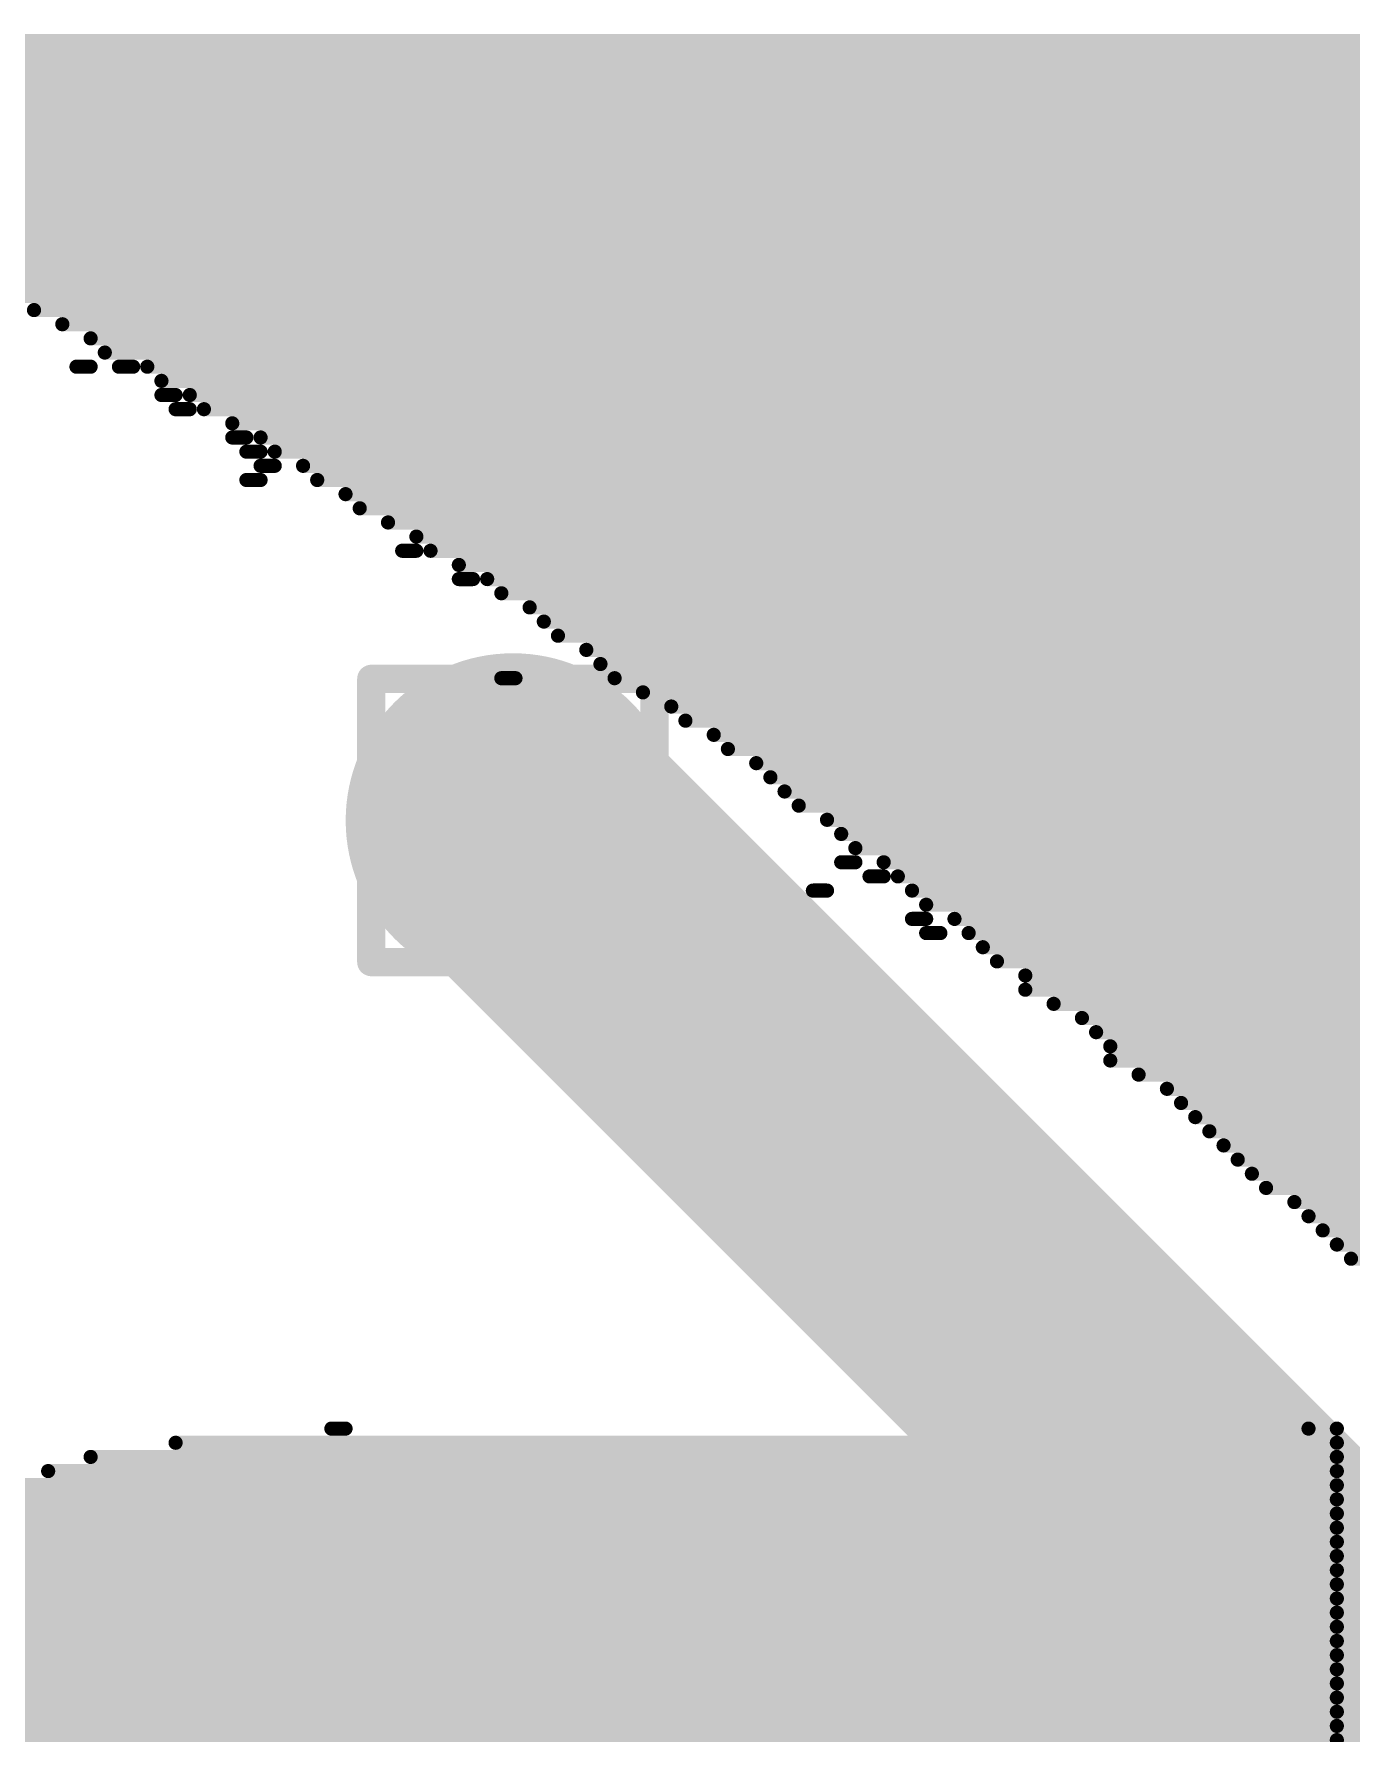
# Model space of a CAD drawing. Header units: inches. Extents: x -0.3 to 9.9, y -0.4 to 5.
# Drawn here: x 2.009 to 2.102, y 1.5035 to 1.6235 of the extents above; entities that cross this region are included whole.
import ezdxf

# ---------------------------------------------------------------- set-up
doc = ezdxf.new("R2010")
doc.units = ezdxf.units.IN
doc.header["$MEASUREMENT"] = 0
for name, color, linetype in [('Bottom Layer', 5, 'Continuous'), ('Bottom Overlay', 54, 'Continuous'), ('Bottom Solder', 6, 'Continuous'), ('Drill Drawing', 1, 'Continuous'), ('Top Layer', 1, 'Continuous'), ('Top Solder', 216, 'Continuous'), ('Via Holes', 16, 'Continuous')]:
    doc.layers.add(name, color=color, linetype=linetype)

msp = doc.modelspace()

# ---------------------------------------------------------------- hatches: boundary and pattern name
at = {"layer": 'Bottom Layer'}
h = msp.add_hatch(color=5, dxfattribs=at)
edge = h.paths.add_edge_path()
edge.add_arc((2.04282, 1.56795), 0.01181, 0, 360)
at = {"layer": 'Bottom Solder'}
h = msp.add_hatch(color=6, dxfattribs=at)
edge = h.paths.add_edge_path()
edge.add_arc((2.04282, 1.56795), 0.00591, 0, 360)
at = {"layer": 'Top Layer'}
h = msp.add_hatch(color=1, dxfattribs=at)
edge = h.paths.add_edge_path()
edge.add_arc((2.04282, 1.56795), 0.01181, 0, 360)
at = {"layer": 'Top Solder'}
h = msp.add_hatch(color=216, dxfattribs=at)
edge = h.paths.add_edge_path()
edge.add_arc((2.04282, 1.56795), 0.00591, 0, 360)
at = {"layer": 'Via Holes'}
h = msp.add_hatch(color=7, dxfattribs=at)
edge = h.paths.add_edge_path()
edge.add_arc((2.04282, 1.56795), 0.00591, 0, 360)

# ---------------------------------------------------------------- linework, layer by layer
at = {"layer": 'Bottom Overlay'}
for points in [[(1.973, 1.623, 0.001, 0.001, 0), (2.129, 1.623, 0.001, 0.001, 0)], [(1.975, 1.622, 0.001, 0.001, 0), (2.131, 1.622, 0.001, 0.001, 0)], [(1.977, 1.621, 0.001, 0.001, 0), (2.131, 1.621, 0.001, 0.001, 0)], [(1.979, 1.62, 0.001, 0.001, 0), (2.133, 1.62, 0.001, 0.001, 0)], [(1.981, 1.619, 0.001, 0.001, 0), (2.133, 1.619, 0.001, 0.001, 0)], [(1.982, 1.618, 0.001, 0.001, 0), (2.135, 1.618, 0.001, 0.001, 0)], [(1.984, 1.617, 0.001, 0.001, 0), (2.136, 1.617, 0.001, 0.001, 0)], [(1.987, 1.616, 0.001, 0.001, 0), (2.137, 1.616, 0.001, 0.001, 0)], [(1.988, 1.615, 0.001, 0.001, 0), (2.138, 1.615, 0.001, 0.001, 0)], [(1.989, 1.614, 0.001, 0.001, 0), (2.139, 1.614, 0.001, 0.001, 0)], [(1.988, 1.613, 0.001, 0.001, 0), (2.14, 1.613, 0.001, 0.001, 0)], [(1.987, 1.612, 0.001, 0.001, 0), (2.141, 1.612, 0.001, 0.001, 0)], [(1.986, 1.61, 0.001, 0.001, 0), (2.144, 1.61, 0.001, 0.001, 0)], [(1.987, 1.611, 0.001, 0.001, 0), (2.142, 1.611, 0.001, 0.001, 0)], [(1.986, 1.609, 0.001, 0.001, 0), (2.145, 1.609, 0.001, 0.001, 0)], [(1.985, 1.608, 0.001, 0.001, 0), (2.146, 1.608, 0.001, 0.001, 0)], [(1.984, 1.607, 0.001, 0.001, 0), (2.147, 1.607, 0.001, 0.001, 0)], [(1.984, 1.606, 0.001, 0.001, 0), (2.148, 1.606, 0.001, 0.001, 0)], [(1.983, 1.605, 0.001, 0.001, 0), (2.149, 1.605, 0.001, 0.001, 0)], [(2.009, 1.604, 0.001, 0.001, 0), (2.15, 1.604, 0.001, 0.001, 0)], [(2.011, 1.603, 0.001, 0.001, 0), (2.151, 1.603, 0.001, 0.001, 0)], [(2.013, 1.602, 0.001, 0.001, 0), (2.152, 1.602, 0.001, 0.001, 0)], [(2.014, 1.601, 0.001, 0.001, 0), (2.153, 1.601, 0.001, 0.001, 0)], [(2.012, 1.6, 0.001, 0.001, 0), (2.013, 1.6, 0.001, 0.001, 0)], [(2.015, 1.6, 0.001, 0.001, 0), (2.016, 1.6, 0.001, 0.001, 0)], [(2.017, 1.6, 0.001, 0.001, 0), (2.154, 1.6, 0.001, 0.001, 0)], [(2.018, 1.599, 0.001, 0.001, 0), (2.155, 1.599, 0.001, 0.001, 0)], [(2.018, 1.598, 0.001, 0.001, 0), (2.019, 1.598, 0.001, 0.001, 0)], [(2.02, 1.598, 0.001, 0.001, 0), (2.156, 1.598, 0.001, 0.001, 0)], [(2.019, 1.597, 0.001, 0.001, 0), (2.02, 1.597, 0.001, 0.001, 0)], [(2.021, 1.597, 0.001, 0.001, 0), (2.157, 1.597, 0.001, 0.001, 0)], [(2.023, 1.596, 0.001, 0.001, 0), (2.159, 1.596, 0.001, 0.001, 0)], [(2.023, 1.595, 0.001, 0.001, 0), (2.024, 1.595, 0.001, 0.001, 0)], [(2.025, 1.595, 0.001, 0.001, 0), (2.16, 1.595, 0.001, 0.001, 0)], [(2.024, 1.594, 0.001, 0.001, 0), (2.025, 1.594, 0.001, 0.001, 0)], [(2.026, 1.594, 0.001, 0.001, 0), (2.16, 1.594, 0.001, 0.001, 0)], [(2.024, 1.592, 0.001, 0.001, 0), (2.025, 1.592, 0.001, 0.001, 0)], [(2.025, 1.593, 0.001, 0.001, 0), (2.026, 1.593, 0.001, 0.001, 0)], [(2.028, 1.593, 0.001, 0.001, 0), (2.161, 1.593, 0.001, 0.001, 0)], [(2.029, 1.592, 0.001, 0.001, 0), (2.163, 1.592, 0.001, 0.001, 0)], [(2.031, 1.591, 0.001, 0.001, 0), (2.164, 1.591, 0.001, 0.001, 0)], [(2.032, 1.59, 0.001, 0.001, 0), (2.165, 1.59, 0.001, 0.001, 0)], [(2.034, 1.589, 0.001, 0.001, 0), (2.166, 1.589, 0.001, 0.001, 0)], [(2.036, 1.588, 0.001, 0.001, 0), (2.167, 1.588, 0.001, 0.001, 0)], [(2.035, 1.587, 0.001, 0.001, 0), (2.036, 1.587, 0.001, 0.001, 0)], [(2.037, 1.587, 0.001, 0.001, 0), (2.168, 1.587, 0.001, 0.001, 0)], [(2.039, 1.586, 0.001, 0.001, 0), (2.169, 1.586, 0.001, 0.001, 0)], [(2.039, 1.585, 0.001, 0.001, 0), (2.04, 1.585, 0.001, 0.001, 0)], [(2.041, 1.585, 0.001, 0.001, 0), (2.17, 1.585, 0.001, 0.001, 0)], [(2.042, 1.584, 0.001, 0.001, 0), (2.171, 1.584, 0.001, 0.001, 0)], [(2.044, 1.583, 0.001, 0.001, 0), (2.172, 1.583, 0.001, 0.001, 0)], [(2.045, 1.582, 0.001, 0.001, 0), (2.174, 1.582, 0.001, 0.001, 0)], [(2.046, 1.581, 0.001, 0.001, 0), (2.174, 1.581, 0.001, 0.001, 0)], [(2.048, 1.58, 0.001, 0.001, 0), (2.175, 1.58, 0.001, 0.001, 0)], [(2.049, 1.579, 0.001, 0.001, 0), (2.176, 1.579, 0.001, 0.001, 0)], [(2.042, 1.578, 0.001, 0.001, 0), (2.043, 1.578, 0.001, 0.001, 0)], [(2.05, 1.578, 0.001, 0.001, 0), (2.177, 1.578, 0.001, 0.001, 0)], [(2.052, 1.577, 0.001, 0.001, 0), (2.178, 1.577, 0.001, 0.001, 0)], [(2.054, 1.576, 0.001, 0.001, 0), (2.179, 1.576, 0.001, 0.001, 0)], [(2.055, 1.575, 0.001, 0.001, 0), (2.181, 1.575, 0.001, 0.001, 0)], [(2.057, 1.574, 0.001, 0.001, 0), (2.182, 1.574, 0.001, 0.001, 0)], [(2.058, 1.573, 0.001, 0.001, 0), (2.182, 1.573, 0.001, 0.001, 0)], [(2.06, 1.572, 0.001, 0.001, 0), (2.183, 1.572, 0.001, 0.001, 0)], [(2.061, 1.571, 0.001, 0.001, 0), (2.184, 1.571, 0.001, 0.001, 0)], [(2.062, 1.57, 0.001, 0.001, 0), (2.186, 1.57, 0.001, 0.001, 0)], [(2.063, 1.569, 0.001, 0.001, 0), (2.188, 1.569, 0.001, 0.001, 0)], [(2.065, 1.568, 0.001, 0.001, 0), (2.188, 1.568, 0.001, 0.001, 0)], [(2.066, 1.567, 0.001, 0.001, 0), (2.189, 1.567, 0.001, 0.001, 0)], [(2.067, 1.566, 0.001, 0.001, 0), (2.19, 1.566, 0.001, 0.001, 0)], [(2.066, 1.565, 0.001, 0.001, 0), (2.067, 1.565, 0.001, 0.001, 0)], [(2.069, 1.565, 0.001, 0.001, 0), (2.191, 1.565, 0.001, 0.001, 0)], [(2.068, 1.564, 0.001, 0.001, 0), (2.069, 1.564, 0.001, 0.001, 0)], [(2.07, 1.564, 0.001, 0.001, 0), (2.193, 1.564, 0.001, 0.001, 0)], [(2.064, 1.563, 0.001, 0.001, 0), (2.065, 1.563, 0.001, 0.001, 0)], [(2.071, 1.563, 0.001, 0.001, 0), (2.194, 1.563, 0.001, 0.001, 0)], [(2.072, 1.562, 0.001, 0.001, 0), (2.194, 1.562, 0.001, 0.001, 0)], [(2.071, 1.561, 0.001, 0.001, 0), (2.072, 1.561, 0.001, 0.001, 0)], [(2.074, 1.561, 0.001, 0.001, 0), (2.194, 1.561, 0.001, 0.001, 0)], [(2.072, 1.56, 0.001, 0.001, 0), (2.073, 1.56, 0.001, 0.001, 0)], [(2.075, 1.56, 0.001, 0.001, 0), (2.195, 1.56, 0.001, 0.001, 0)], [(2.076, 1.559, 0.001, 0.001, 0), (2.196, 1.559, 0.001, 0.001, 0)], [(2.077, 1.558, 0.001, 0.001, 0), (2.198, 1.558, 0.001, 0.001, 0)], [(2.079, 1.557, 0.001, 0.001, 0), (2.199, 1.557, 0.001, 0.001, 0)], [(2.079, 1.556, 0.001, 0.001, 0), (2.199, 1.556, 0.001, 0.001, 0)], [(2.081, 1.555, 0.001, 0.001, 0), (2.2, 1.555, 0.001, 0.001, 0)], [(2.083, 1.554, 0.001, 0.001, 0), (2.201, 1.554, 0.001, 0.001, 0)], [(2.084, 1.553, 0.001, 0.001, 0), (2.203, 1.553, 0.001, 0.001, 0)], [(2.085, 1.552, 0.001, 0.001, 0), (2.203, 1.552, 0.001, 0.001, 0)], [(2.085, 1.551, 0.001, 0.001, 0), (2.204, 1.551, 0.001, 0.001, 0)], [(2.087, 1.55, 0.001, 0.001, 0), (2.205, 1.55, 0.001, 0.001, 0)], [(2.089, 1.549, 0.001, 0.001, 0), (2.206, 1.549, 0.001, 0.001, 0)], [(2.09, 1.548, 0.001, 0.001, 0), (2.207, 1.548, 0.001, 0.001, 0)], [(2.091, 1.547, 0.001, 0.001, 0), (2.208, 1.547, 0.001, 0.001, 0)], [(2.092, 1.546, 0.001, 0.001, 0), (2.209, 1.546, 0.001, 0.001, 0)], [(2.093, 1.545, 0.001, 0.001, 0), (2.211, 1.545, 0.001, 0.001, 0)], [(2.094, 1.544, 0.001, 0.001, 0), (2.211, 1.544, 0.001, 0.001, 0)], [(2.095, 1.543, 0.001, 0.001, 0), (2.211, 1.543, 0.001, 0.001, 0)], [(2.096, 1.542, 0.001, 0.001, 0), (2.212, 1.542, 0.001, 0.001, 0)], [(2.098, 1.541, 0.001, 0.001, 0), (2.213, 1.541, 0.001, 0.001, 0)], [(2.099, 1.54, 0.001, 0.001, 0), (2.214, 1.54, 0.001, 0.001, 0)], [(2.1, 1.539, 0.001, 0.001, 0), (2.215, 1.539, 0.001, 0.001, 0)], [(2.101, 1.538, 0.001, 0.001, 0), (2.217, 1.538, 0.001, 0.001, 0)], [(2.102, 1.537, 0.001, 0.001, 0), (2.218, 1.537, 0.001, 0.001, 0)], [(2.03, 1.525, 0.001, 0.001, 0), (2.031, 1.525, 0.001, 0.001, 0)], [(2.099, 1.525, 0.001, 0.001, 0), (2.101, 1.525, 0.001, 0.001, 0)], [(2.019, 1.524, 0.001, 0.001, 0), (2.101, 1.524, 0.001, 0.001, 0)], [(2.013, 1.523, 0.001, 0.001, 0), (2.101, 1.523, 0.001, 0.001, 0)], [(2.01, 1.522, 0.001, 0.001, 0), (2.101, 1.522, 0.001, 0.001, 0)], [(2.005, 1.52, 0.001, 0.001, 0), (2.101, 1.52, 0.001, 0.001, 0)], [(2.006, 1.521, 0.001, 0.001, 0), (2.101, 1.521, 0.001, 0.001, 0)], [(2.003, 1.519, 0.001, 0.001, 0), (2.101, 1.519, 0.001, 0.001, 0)], [(2.002, 1.518, 0.001, 0.001, 0), (2.101, 1.518, 0.001, 0.001, 0)], [(2, 1.517, 0.001, 0.001, 0), (2.101, 1.517, 0.001, 0.001, 0)], [(1.999, 1.516, 0.001, 0.001, 0), (2.101, 1.516, 0.001, 0.001, 0)], [(1.997, 1.514, 0.001, 0.001, 0), (2.101, 1.514, 0.001, 0.001, 0)], [(1.998, 1.515, 0.001, 0.001, 0), (2.101, 1.515, 0.001, 0.001, 0)], [(1.996, 1.513, 0.001, 0.001, 0), (2.101, 1.513, 0.001, 0.001, 0)], [(1.995, 1.512, 0.001, 0.001, 0), (2.101, 1.512, 0.001, 0.001, 0)], [(1.995, 1.511, 0.001, 0.001, 0), (2.101, 1.511, 0.001, 0.001, 0)], [(1.994, 1.51, 0.001, 0.001, 0), (2.101, 1.51, 0.001, 0.001, 0)], [(1.993, 1.509, 0.001, 0.001, 0), (2.101, 1.509, 0.001, 0.001, 0)], [(1.993, 1.508, 0.001, 0.001, 0), (2.101, 1.508, 0.001, 0.001, 0)], [(1.992, 1.507, 0.001, 0.001, 0), (2.101, 1.507, 0.001, 0.001, 0)], [(1.991, 1.506, 0.001, 0.001, 0), (2.101, 1.506, 0.001, 0.001, 0)], [(1.991, 1.505, 0.001, 0.001, 0), (2.101, 1.505, 0.001, 0.001, 0)], [(1.991, 1.504, 0.001, 0.001, 0), (2.101, 1.504, 0.001, 0.001, 0)], [(1.99, 1.503, 0.001, 0.001, 0), (2.101, 1.503, 0.001, 0.001, 0)]]:
    msp.add_lwpolyline(points, format="xyseb", dxfattribs=at)
for points in [[(2.00875, 1.604, 0.0005, 0.0005, 1), (2.00925, 1.604, 0.0005, 0.0005, 1)], [(2.01075, 1.603, 0.0005, 0.0005, 1), (2.01125, 1.603, 0.0005, 0.0005, 1)], [(2.01275, 1.602, 0.0005, 0.0005, 1), (2.01325, 1.602, 0.0005, 0.0005, 1)], [(2.01375, 1.601, 0.0005, 0.0005, 1), (2.01425, 1.601, 0.0005, 0.0005, 1)], [(2.01175, 1.6, 0.0005, 0.0005, 1), (2.01225, 1.6, 0.0005, 0.0005, 1)], [(2.01275, 1.6, 0.0005, 0.0005, 1), (2.01325, 1.6, 0.0005, 0.0005, 1)], [(2.01475, 1.6, 0.0005, 0.0005, 1), (2.01525, 1.6, 0.0005, 0.0005, 1)], [(2.01575, 1.6, 0.0005, 0.0005, 1), (2.01625, 1.6, 0.0005, 0.0005, 1)], [(2.01675, 1.6, 0.0005, 0.0005, 1), (2.01725, 1.6, 0.0005, 0.0005, 1)], [(2.01775, 1.599, 0.0005, 0.0005, 1), (2.01825, 1.599, 0.0005, 0.0005, 1)], [(2.01775, 1.598, 0.0005, 0.0005, 1), (2.01825, 1.598, 0.0005, 0.0005, 1)], [(2.01875, 1.598, 0.0005, 0.0005, 1), (2.01925, 1.598, 0.0005, 0.0005, 1)], [(2.01975, 1.598, 0.0005, 0.0005, 1), (2.02025, 1.598, 0.0005, 0.0005, 1)], [(2.01875, 1.597, 0.0005, 0.0005, 1), (2.01925, 1.597, 0.0005, 0.0005, 1)], [(2.01975, 1.597, 0.0005, 0.0005, 1), (2.02025, 1.597, 0.0005, 0.0005, 1)], [(2.02075, 1.597, 0.0005, 0.0005, 1), (2.02125, 1.597, 0.0005, 0.0005, 1)], [(2.02275, 1.596, 0.0005, 0.0005, 1), (2.02325, 1.596, 0.0005, 0.0005, 1)], [(2.02275, 1.595, 0.0005, 0.0005, 1), (2.02325, 1.595, 0.0005, 0.0005, 1)], [(2.02375, 1.595, 0.0005, 0.0005, 1), (2.02425, 1.595, 0.0005, 0.0005, 1)], [(2.02475, 1.595, 0.0005, 0.0005, 1), (2.02525, 1.595, 0.0005, 0.0005, 1)], [(2.02375, 1.594, 0.0005, 0.0005, 1), (2.02425, 1.594, 0.0005, 0.0005, 1)], [(2.02475, 1.594, 0.0005, 0.0005, 1), (2.02525, 1.594, 0.0005, 0.0005, 1)], [(2.02575, 1.594, 0.0005, 0.0005, 1), (2.02625, 1.594, 0.0005, 0.0005, 1)], [(2.02375, 1.592, 0.0005, 0.0005, 1), (2.02425, 1.592, 0.0005, 0.0005, 1)], [(2.02475, 1.593, 0.0005, 0.0005, 1), (2.02525, 1.593, 0.0005, 0.0005, 1)], [(2.02475, 1.592, 0.0005, 0.0005, 1), (2.02525, 1.592, 0.0005, 0.0005, 1)], [(2.02575, 1.593, 0.0005, 0.0005, 1), (2.02625, 1.593, 0.0005, 0.0005, 1)], [(2.02775, 1.593, 0.0005, 0.0005, 1), (2.02825, 1.593, 0.0005, 0.0005, 1)], [(2.02875, 1.592, 0.0005, 0.0005, 1), (2.02925, 1.592, 0.0005, 0.0005, 1)], [(2.03075, 1.591, 0.0005, 0.0005, 1), (2.03125, 1.591, 0.0005, 0.0005, 1)], [(2.03175, 1.59, 0.0005, 0.0005, 1), (2.03225, 1.59, 0.0005, 0.0005, 1)], [(2.03375, 1.589, 0.0005, 0.0005, 1), (2.03425, 1.589, 0.0005, 0.0005, 1)], [(2.03575, 1.588, 0.0005, 0.0005, 1), (2.03625, 1.588, 0.0005, 0.0005, 1)], [(2.03475, 1.587, 0.0005, 0.0005, 1), (2.03525, 1.587, 0.0005, 0.0005, 1)], [(2.03575, 1.587, 0.0005, 0.0005, 1), (2.03625, 1.587, 0.0005, 0.0005, 1)], [(2.03675, 1.587, 0.0005, 0.0005, 1), (2.03725, 1.587, 0.0005, 0.0005, 1)], [(2.03875, 1.586, 0.0005, 0.0005, 1), (2.03925, 1.586, 0.0005, 0.0005, 1)], [(2.03875, 1.585, 0.0005, 0.0005, 1), (2.03925, 1.585, 0.0005, 0.0005, 1)], [(2.03975, 1.585, 0.0005, 0.0005, 1), (2.04025, 1.585, 0.0005, 0.0005, 1)], [(2.04075, 1.585, 0.0005, 0.0005, 1), (2.04125, 1.585, 0.0005, 0.0005, 1)], [(2.04175, 1.584, 0.0005, 0.0005, 1), (2.04225, 1.584, 0.0005, 0.0005, 1)], [(2.04375, 1.583, 0.0005, 0.0005, 1), (2.04425, 1.583, 0.0005, 0.0005, 1)], [(2.04475, 1.582, 0.0005, 0.0005, 1), (2.04525, 1.582, 0.0005, 0.0005, 1)], [(2.04575, 1.581, 0.0005, 0.0005, 1), (2.04625, 1.581, 0.0005, 0.0005, 1)], [(2.04775, 1.58, 0.0005, 0.0005, 1), (2.04825, 1.58, 0.0005, 0.0005, 1)], [(2.04875, 1.579, 0.0005, 0.0005, 1), (2.04925, 1.579, 0.0005, 0.0005, 1)], [(2.04175, 1.578, 0.0005, 0.0005, 1), (2.04225, 1.578, 0.0005, 0.0005, 1)], [(2.04275, 1.578, 0.0005, 0.0005, 1), (2.04325, 1.578, 0.0005, 0.0005, 1)], [(2.04975, 1.578, 0.0005, 0.0005, 1), (2.05025, 1.578, 0.0005, 0.0005, 1)], [(2.05175, 1.577, 0.0005, 0.0005, 1), (2.05225, 1.577, 0.0005, 0.0005, 1)], [(2.05375, 1.576, 0.0005, 0.0005, 1), (2.05425, 1.576, 0.0005, 0.0005, 1)], [(2.05475, 1.575, 0.0005, 0.0005, 1), (2.05525, 1.575, 0.0005, 0.0005, 1)], [(2.05675, 1.574, 0.0005, 0.0005, 1), (2.05725, 1.574, 0.0005, 0.0005, 1)], [(2.05775, 1.573, 0.0005, 0.0005, 1), (2.05825, 1.573, 0.0005, 0.0005, 1)], [(2.05975, 1.572, 0.0005, 0.0005, 1), (2.06025, 1.572, 0.0005, 0.0005, 1)], [(2.06075, 1.571, 0.0005, 0.0005, 1), (2.06125, 1.571, 0.0005, 0.0005, 1)], [(2.06175, 1.57, 0.0005, 0.0005, 1), (2.06225, 1.57, 0.0005, 0.0005, 1)], [(2.06275, 1.569, 0.0005, 0.0005, 1), (2.06325, 1.569, 0.0005, 0.0005, 1)], [(2.06475, 1.568, 0.0005, 0.0005, 1), (2.06525, 1.568, 0.0005, 0.0005, 1)], [(2.06575, 1.567, 0.0005, 0.0005, 1), (2.06625, 1.567, 0.0005, 0.0005, 1)], [(2.06675, 1.566, 0.0005, 0.0005, 1), (2.06725, 1.566, 0.0005, 0.0005, 1)], [(2.06575, 1.565, 0.0005, 0.0005, 1), (2.06625, 1.565, 0.0005, 0.0005, 1)], [(2.06675, 1.565, 0.0005, 0.0005, 1), (2.06725, 1.565, 0.0005, 0.0005, 1)], [(2.06875, 1.565, 0.0005, 0.0005, 1), (2.06925, 1.565, 0.0005, 0.0005, 1)], [(2.06775, 1.564, 0.0005, 0.0005, 1), (2.06825, 1.564, 0.0005, 0.0005, 1)], [(2.06875, 1.564, 0.0005, 0.0005, 1), (2.06925, 1.564, 0.0005, 0.0005, 1)], [(2.06975, 1.564, 0.0005, 0.0005, 1), (2.07025, 1.564, 0.0005, 0.0005, 1)], [(2.06375, 1.563, 0.0005, 0.0005, 1), (2.06425, 1.563, 0.0005, 0.0005, 1)], [(2.06475, 1.563, 0.0005, 0.0005, 1), (2.06525, 1.563, 0.0005, 0.0005, 1)], [(2.07075, 1.563, 0.0005, 0.0005, 1), (2.07125, 1.563, 0.0005, 0.0005, 1)], [(2.07175, 1.562, 0.0005, 0.0005, 1), (2.07225, 1.562, 0.0005, 0.0005, 1)], [(2.07075, 1.561, 0.0005, 0.0005, 1), (2.07125, 1.561, 0.0005, 0.0005, 1)], [(2.07175, 1.561, 0.0005, 0.0005, 1), (2.07225, 1.561, 0.0005, 0.0005, 1)], [(2.07375, 1.561, 0.0005, 0.0005, 1), (2.07425, 1.561, 0.0005, 0.0005, 1)], [(2.07175, 1.56, 0.0005, 0.0005, 1), (2.07225, 1.56, 0.0005, 0.0005, 1)], [(2.07275, 1.56, 0.0005, 0.0005, 1), (2.07325, 1.56, 0.0005, 0.0005, 1)], [(2.07475, 1.56, 0.0005, 0.0005, 1), (2.07525, 1.56, 0.0005, 0.0005, 1)], [(2.07575, 1.559, 0.0005, 0.0005, 1), (2.07625, 1.559, 0.0005, 0.0005, 1)], [(2.07675, 1.558, 0.0005, 0.0005, 1), (2.07725, 1.558, 0.0005, 0.0005, 1)], [(2.07875, 1.557, 0.0005, 0.0005, 1), (2.07925, 1.557, 0.0005, 0.0005, 1)], [(2.07875, 1.556, 0.0005, 0.0005, 1), (2.07925, 1.556, 0.0005, 0.0005, 1)], [(2.08075, 1.555, 0.0005, 0.0005, 1), (2.08125, 1.555, 0.0005, 0.0005, 1)], [(2.08275, 1.554, 0.0005, 0.0005, 1), (2.08325, 1.554, 0.0005, 0.0005, 1)], [(2.08375, 1.553, 0.0005, 0.0005, 1), (2.08425, 1.553, 0.0005, 0.0005, 1)], [(2.08475, 1.552, 0.0005, 0.0005, 1), (2.08525, 1.552, 0.0005, 0.0005, 1)], [(2.08475, 1.551, 0.0005, 0.0005, 1), (2.08525, 1.551, 0.0005, 0.0005, 1)], [(2.08675, 1.55, 0.0005, 0.0005, 1), (2.08725, 1.55, 0.0005, 0.0005, 1)], [(2.08875, 1.549, 0.0005, 0.0005, 1), (2.08925, 1.549, 0.0005, 0.0005, 1)], [(2.08975, 1.548, 0.0005, 0.0005, 1), (2.09025, 1.548, 0.0005, 0.0005, 1)], [(2.09075, 1.547, 0.0005, 0.0005, 1), (2.09125, 1.547, 0.0005, 0.0005, 1)], [(2.09175, 1.546, 0.0005, 0.0005, 1), (2.09225, 1.546, 0.0005, 0.0005, 1)], [(2.09275, 1.545, 0.0005, 0.0005, 1), (2.09325, 1.545, 0.0005, 0.0005, 1)], [(2.09375, 1.544, 0.0005, 0.0005, 1), (2.09425, 1.544, 0.0005, 0.0005, 1)], [(2.09475, 1.543, 0.0005, 0.0005, 1), (2.09525, 1.543, 0.0005, 0.0005, 1)], [(2.09575, 1.542, 0.0005, 0.0005, 1), (2.09625, 1.542, 0.0005, 0.0005, 1)], [(2.09775, 1.541, 0.0005, 0.0005, 1), (2.09825, 1.541, 0.0005, 0.0005, 1)], [(2.09875, 1.54, 0.0005, 0.0005, 1), (2.09925, 1.54, 0.0005, 0.0005, 1)], [(2.09975, 1.539, 0.0005, 0.0005, 1), (2.10025, 1.539, 0.0005, 0.0005, 1)], [(2.10075, 1.538, 0.0005, 0.0005, 1), (2.10125, 1.538, 0.0005, 0.0005, 1)], [(2.10175, 1.537, 0.0005, 0.0005, 1), (2.10225, 1.537, 0.0005, 0.0005, 1)], [(2.02975, 1.525, 0.0005, 0.0005, 1), (2.03025, 1.525, 0.0005, 0.0005, 1)], [(2.03075, 1.525, 0.0005, 0.0005, 1), (2.03125, 1.525, 0.0005, 0.0005, 1)], [(2.09875, 1.525, 0.0005, 0.0005, 1), (2.09925, 1.525, 0.0005, 0.0005, 1)], [(2.10075, 1.525, 0.0005, 0.0005, 1), (2.10125, 1.525, 0.0005, 0.0005, 1)], [(2.01875, 1.524, 0.0005, 0.0005, 1), (2.01925, 1.524, 0.0005, 0.0005, 1)], [(2.10075, 1.524, 0.0005, 0.0005, 1), (2.10125, 1.524, 0.0005, 0.0005, 1)], [(2.01275, 1.523, 0.0005, 0.0005, 1), (2.01325, 1.523, 0.0005, 0.0005, 1)], [(2.10075, 1.523, 0.0005, 0.0005, 1), (2.10125, 1.523, 0.0005, 0.0005, 1)], [(2.00975, 1.522, 0.0005, 0.0005, 1), (2.01025, 1.522, 0.0005, 0.0005, 1)], [(2.10075, 1.522, 0.0005, 0.0005, 1), (2.10125, 1.522, 0.0005, 0.0005, 1)], [(2.10075, 1.521, 0.0005, 0.0005, 1), (2.10125, 1.521, 0.0005, 0.0005, 1)], [(2.10075, 1.52, 0.0005, 0.0005, 1), (2.10125, 1.52, 0.0005, 0.0005, 1)], [(2.10075, 1.519, 0.0005, 0.0005, 1), (2.10125, 1.519, 0.0005, 0.0005, 1)], [(2.10075, 1.518, 0.0005, 0.0005, 1), (2.10125, 1.518, 0.0005, 0.0005, 1)], [(2.10075, 1.517, 0.0005, 0.0005, 1), (2.10125, 1.517, 0.0005, 0.0005, 1)], [(2.10075, 1.516, 0.0005, 0.0005, 1), (2.10125, 1.516, 0.0005, 0.0005, 1)], [(2.10075, 1.515, 0.0005, 0.0005, 1), (2.10125, 1.515, 0.0005, 0.0005, 1)], [(2.10075, 1.514, 0.0005, 0.0005, 1), (2.10125, 1.514, 0.0005, 0.0005, 1)], [(2.10075, 1.513, 0.0005, 0.0005, 1), (2.10125, 1.513, 0.0005, 0.0005, 1)], [(2.10075, 1.512, 0.0005, 0.0005, 1), (2.10125, 1.512, 0.0005, 0.0005, 1)], [(2.10075, 1.511, 0.0005, 0.0005, 1), (2.10125, 1.511, 0.0005, 0.0005, 1)], [(2.10075, 1.51, 0.0005, 0.0005, 1), (2.10125, 1.51, 0.0005, 0.0005, 1)], [(2.10075, 1.509, 0.0005, 0.0005, 1), (2.10125, 1.509, 0.0005, 0.0005, 1)], [(2.10075, 1.508, 0.0005, 0.0005, 1), (2.10125, 1.508, 0.0005, 0.0005, 1)], [(2.10075, 1.507, 0.0005, 0.0005, 1), (2.10125, 1.507, 0.0005, 0.0005, 1)], [(2.10075, 1.506, 0.0005, 0.0005, 1), (2.10125, 1.506, 0.0005, 0.0005, 1)], [(2.10075, 1.505, 0.0005, 0.0005, 1), (2.10125, 1.505, 0.0005, 0.0005, 1)], [(2.10075, 1.504, 0.0005, 0.0005, 1), (2.10125, 1.504, 0.0005, 0.0005, 1)], [(2.10075, 1.503, 0.0005, 0.0005, 1), (2.10125, 1.503, 0.0005, 0.0005, 1)]]:
    msp.add_lwpolyline(points, format="xyseb", close=True, dxfattribs=at)
at = {"layer": 'Drill Drawing'}
for points in [[(2.03282, 1.57795, 0.002, 0.002, 0), (2.05282, 1.57795, 0.002, 0.002, 0)], [(2.03282, 1.55795, 0.002, 0.002, 0), (2.03282, 1.57795, 0.002, 0.002, 0)], [(2.05282, 1.55795, 0.002, 0.002, 0), (2.05282, 1.57795, 0.002, 0.002, 0)], [(2.03682, 1.57395, 0.002, 0.002, 0), (2.04882, 1.57395, 0.002, 0.002, 0)], [(2.03682, 1.56195, 0.002, 0.002, 0), (2.03682, 1.57395, 0.002, 0.002, 0)], [(2.04882, 1.56195, 0.002, 0.002, 0), (2.04882, 1.57395, 0.002, 0.002, 0)], [(2.03682, 1.56195, 0.002, 0.002, 0), (2.04882, 1.56195, 0.002, 0.002, 0)], [(2.03282, 1.55795, 0.002, 0.002, 0), (2.05282, 1.55795, 0.002, 0.002, 0)]]:
    msp.add_lwpolyline(points, format="xyseb", dxfattribs=at)
for points in [[(2.03232, 1.57795, 0.001, 0.001, 1), (2.03332, 1.57795, 0.001, 0.001, 1)], [(2.03232, 1.57795, 0.001, 0.001, 1), (2.03332, 1.57795, 0.001, 0.001, 1)], [(2.05232, 1.57795, 0.001, 0.001, 1), (2.05332, 1.57795, 0.001, 0.001, 1)], [(2.05232, 1.57795, 0.001, 0.001, 1), (2.05332, 1.57795, 0.001, 0.001, 1)], [(2.03632, 1.57395, 0.001, 0.001, 1), (2.03732, 1.57395, 0.001, 0.001, 1)], [(2.03632, 1.57395, 0.001, 0.001, 1), (2.03732, 1.57395, 0.001, 0.001, 1)], [(2.04832, 1.57395, 0.001, 0.001, 1), (2.04932, 1.57395, 0.001, 0.001, 1)], [(2.04832, 1.57395, 0.001, 0.001, 1), (2.04932, 1.57395, 0.001, 0.001, 1)], [(2.03632, 1.56195, 0.001, 0.001, 1), (2.03732, 1.56195, 0.001, 0.001, 1)], [(2.03632, 1.56195, 0.001, 0.001, 1), (2.03732, 1.56195, 0.001, 0.001, 1)], [(2.04832, 1.56195, 0.001, 0.001, 1), (2.04932, 1.56195, 0.001, 0.001, 1)], [(2.04832, 1.56195, 0.001, 0.001, 1), (2.04932, 1.56195, 0.001, 0.001, 1)], [(2.03232, 1.55795, 0.001, 0.001, 1), (2.03332, 1.55795, 0.001, 0.001, 1)], [(2.03232, 1.55795, 0.001, 0.001, 1), (2.03332, 1.55795, 0.001, 0.001, 1)], [(2.05232, 1.55795, 0.001, 0.001, 1), (2.05332, 1.55795, 0.001, 0.001, 1)], [(2.05232, 1.55795, 0.001, 0.001, 1), (2.05332, 1.55795, 0.001, 0.001, 1)]]:
    msp.add_lwpolyline(points, format="xyseb", close=True, dxfattribs=at)
at = {"layer": 'Top Layer'}
msp.add_lwpolyline([(2.04282, 1.56795, 0.022, 0.022, 0), (2.21782, 1.39295, 0.022, 0.022, 0)], format="xyseb", dxfattribs=at)
msp.add_lwpolyline([(2.03732, 1.56795, 0.011, 0.011, 1), (2.04832, 1.56795, 0.011, 0.011, 1)], format="xyseb", close=True, dxfattribs=at)

doc.saveas('drawing.dxf')
